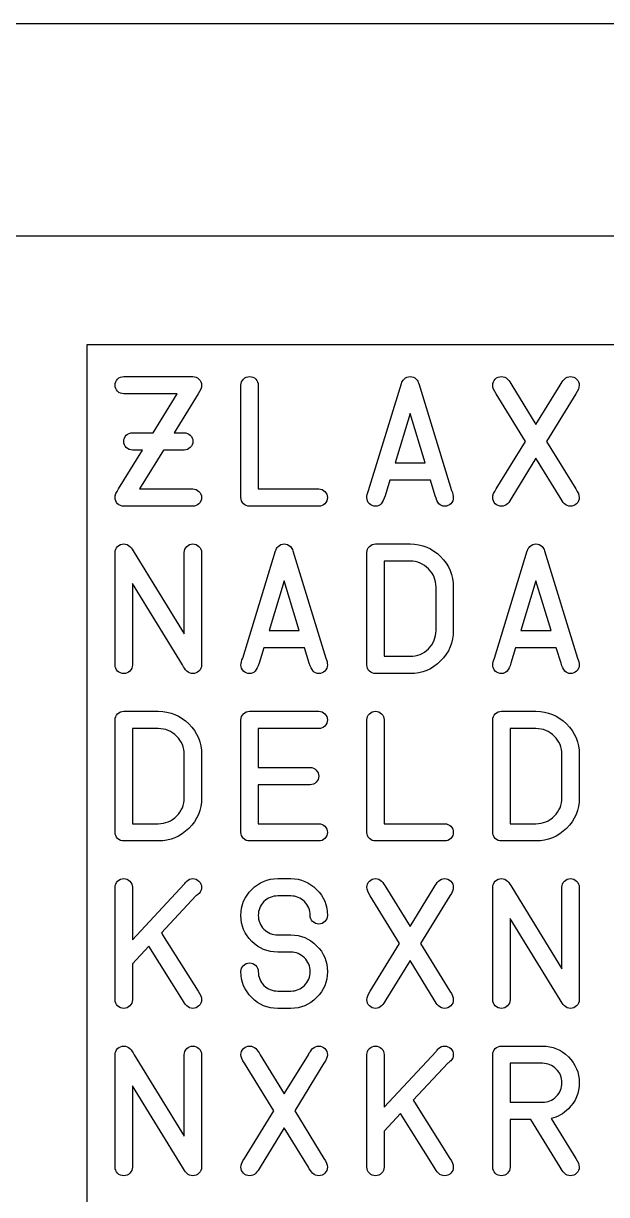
# Model space of a CAD drawing. Extents: x 0.5 to 46.5, y 0.5 to 6.
# Drawn here: x 12.695 to 14.067, y 3.25 to 6.005 of the extents above; entities that cross this region are included whole.
import ezdxf

# ---------------------------------------------------------------- set-up
doc = ezdxf.new("R2010")
doc.units = 0
doc.layers.add('Layer_1', color=7, linetype='CONTINUOUS')

msp = doc.modelspace()

# ---------------------------------------------------------------- linework, layer by layer
at = {"layer": 'Layer_1', "color": 7}
for p, q in [((0.505, 6.005), (46.505001, 6.005)), ((1.754999, 5.505), (45.255002, 5.505)), ((12.844862, 5.249932), (23.844862, 5.249932)), ((12.844862, 1.249932), (12.844862, 5.249932))]:
    msp.add_line(p, q, dxfattribs=at)
at = {"layer": 'Layer_1', "color": 3}
for p, q in [((12.930983, 5.174395), (13.093743, 5.174395)), ((13.206888, 4.889563), (13.206888, 5.154049)), ((13.247578, 5.154049), (13.247578, 4.909909)), ((13.247578, 5.154049), (13.247578, 5.154049)), ((13.507208, 4.90584), (13.584519, 5.158118)), ((13.584519, 5.158118), (13.584925, 5.158118)), ((13.624801, 5.158118), (13.625207, 5.158118)), ((13.625207, 5.158118), (13.702518, 4.90584)), ((13.844147, 5.154049), (13.901113, 5.061683)), ((13.901113, 5.061683), (13.958079, 5.154049)), ((13.056715, 5.133704), (12.930983, 5.133704)), ((13.00036, 5.042152), (13.056715, 5.133704)), ((13.10595, 5.133704), (13.049595, 5.042152)), ((13.876495, 5.021806), (13.807526, 5.133704)), ((13.9947, 5.133704), (13.925731, 5.021806)), ((13.604864, 5.087317), (13.569464, 4.970944)), ((13.640265, 4.970944), (13.604864, 5.087317)), ((12.951328, 5.042152), (13.00036, 5.042152)), ((13.049595, 5.042152), (13.073398, 5.042152)), ((13.807526, 4.909909), (13.876495, 5.021806)), ((13.925731, 5.021806), (13.9947, 4.909909)), ((12.918776, 4.909909), (12.975132, 5.001462)), ((12.975132, 5.001462), (12.951328, 5.001462)), ((13.024367, 5.001462), (12.968011, 4.909909)), ((13.073398, 5.001462), (13.024367, 5.001462)), ((13.569464, 4.970944), (13.640265, 4.970944)), ((13.901113, 4.98193), (13.844147, 4.889563)), ((13.958079, 4.889563), (13.901113, 4.98193)), ((12.968011, 4.909909), (13.093743, 4.909909)), ((13.247578, 4.909909), (13.389993, 4.909909)), ((13.557053, 4.930254), (13.545864, 4.893633)), ((13.652673, 4.930254), (13.557053, 4.930254)), ((13.663862, 4.893633), (13.652673, 4.930254)), ((13.093743, 4.869219), (12.930983, 4.869219)), ((13.389993, 4.869219), (13.227233, 4.869219)), ((12.945224, 4.774541), (12.945224, 4.774541)), ((13.523482, 4.780644), (13.604863, 4.780644)), ((12.910638, 4.495813), (12.910638, 4.760299)), ((12.955397, 4.760299), (13.073398, 4.568852)), ((13.073398, 4.568852), (13.073398, 4.760299)), ((13.114088, 4.760299), (13.114088, 4.495813)), ((13.210958, 4.51209), (13.288269, 4.764368)), ((13.288269, 4.764368), (13.288675, 4.764368)), ((13.328551, 4.764368), (13.328956, 4.764368)), ((13.328956, 4.764368), (13.406268, 4.51209)), ((13.503138, 4.495813), (13.503138, 4.760299)), ((13.543828, 4.739954), (13.543828, 4.516159)), ((13.604863, 4.739954), (13.543828, 4.739954)), ((13.803458, 4.51209), (13.880769, 4.764368)), ((13.880769, 4.764368), (13.881175, 4.764368)), ((13.921051, 4.764368), (13.921456, 4.764368)), ((13.921456, 4.764368), (13.998768, 4.51209)), ((13.069329, 4.495813), (12.951328, 4.687261)), ((12.951328, 4.687261), (12.951328, 4.495813)), ((13.308614, 4.693567), (13.273214, 4.577194)), ((13.344015, 4.577194), (13.308614, 4.693567)), ((13.901114, 4.693567), (13.865714, 4.577194)), ((13.936514, 4.577194), (13.901114, 4.693567)), ((13.665898, 4.577194), (13.665898, 4.678919)), ((13.706588, 4.678919), (13.706588, 4.577194)), ((13.273214, 4.577194), (13.344015, 4.577194)), ((13.865714, 4.577194), (13.936514, 4.577194)), ((13.260803, 4.536504), (13.249614, 4.499883)), ((13.356422, 4.536504), (13.260803, 4.536504)), ((13.367612, 4.499883), (13.356422, 4.536504)), ((13.853303, 4.536504), (13.842114, 4.499883)), ((13.948922, 4.536504), (13.853303, 4.536504)), ((13.960112, 4.499883), (13.948922, 4.536504)), ((13.543828, 4.516159), (13.604863, 4.516159)), ((13.604863, 4.475469), (13.523482, 4.475469)), ((12.930983, 4.386894), (13.012363, 4.386894)), ((13.227233, 4.386894), (13.389993, 4.386894)), ((13.819733, 4.386894), (13.901113, 4.386894)), ((12.910638, 4.102063), (12.910638, 4.366549)), ((13.206888, 4.102063), (13.206888, 4.366549)), ((13.503138, 4.102063), (13.503138, 4.366549)), ((13.543828, 4.366549), (13.543828, 4.122409)), ((13.543828, 4.366549), (13.543828, 4.366549)), ((13.799388, 4.102063), (13.799388, 4.366549)), ((12.951328, 4.346204), (12.951328, 4.122409)), ((13.012363, 4.346204), (12.951328, 4.346204)), ((13.389993, 4.346204), (13.247578, 4.346204)), ((13.247578, 4.346204), (13.247578, 4.254652)), ((13.840078, 4.346204), (13.840078, 4.122409)), ((13.901113, 4.346204), (13.840078, 4.346204)), ((13.073398, 4.183444), (13.073398, 4.285169)), ((13.114088, 4.285169), (13.114088, 4.183444)), ((13.962148, 4.183444), (13.962148, 4.285169)), ((14.002838, 4.285169), (14.002838, 4.183444)), ((13.247578, 4.254652), (13.369648, 4.254652)), ((13.369648, 4.213962), (13.247578, 4.213962)), ((13.247578, 4.213962), (13.247578, 4.122409)), ((12.951328, 4.122409), (13.012363, 4.122409)), ((13.247578, 4.122409), (13.389993, 4.122409)), ((13.543828, 4.122409), (13.686243, 4.122409)), ((13.840078, 4.122409), (13.901113, 4.122409)), ((13.012363, 4.081719), (12.930983, 4.081719)), ((13.389993, 4.081719), (13.227233, 4.081719)), ((13.686243, 4.081719), (13.523482, 4.081719)), ((13.901113, 4.081719), (13.819733, 4.081719)), ((12.910638, 3.708313), (12.910638, 3.972799)), ((12.951328, 3.849508), (13.073398, 3.97992)), ((12.951328, 3.972799), (12.951328, 3.849508)), ((13.293355, 3.993144), (13.323872, 3.993144)), ((13.547897, 3.972799), (13.604864, 3.880433)), ((13.604864, 3.880433), (13.66183, 3.972799)), ((13.799388, 3.708313), (13.799388, 3.972799)), ((13.833975, 3.987041), (13.833975, 3.987041)), ((13.844147, 3.972799), (13.962149, 3.781352)), ((13.962149, 3.781352), (13.962149, 3.972799)), ((14.002839, 3.972799), (14.002839, 3.708313)), ((13.100864, 3.952454), (13.019891, 3.865784)), ((13.323872, 3.952454), (13.293355, 3.952454)), ((13.580246, 3.840556), (13.511276, 3.952454)), ((13.698451, 3.952454), (13.629481, 3.840556)), ((13.410339, 3.906678), (13.410339, 3.906678)), ((13.958079, 3.708313), (13.840078, 3.899761)), ((13.840078, 3.899761), (13.840078, 3.708313)), ((13.022536, 3.860902), (13.105951, 3.728659)), ((13.293355, 3.860902), (13.323872, 3.860902)), ((12.989984, 3.834046), (12.951328, 3.792745)), ((13.06933, 3.708313), (12.989984, 3.834046)), ((13.511276, 3.728659), (13.580246, 3.840556)), ((13.629481, 3.840556), (13.698451, 3.728659)), ((13.323872, 3.820212), (13.293355, 3.820212)), ((12.951328, 3.792745), (12.951328, 3.708313)), ((13.604864, 3.80068), (13.547897, 3.708313)), ((13.66183, 3.708313), (13.604864, 3.80068)), ((13.293355, 3.728659), (13.323872, 3.728659)), ((13.323872, 3.687969), (13.293355, 3.687969)), ((12.945224, 3.593291), (12.945224, 3.593291)), ((13.543827, 3.455758), (13.665897, 3.58617)), ((13.819733, 3.599394), (13.916372, 3.599394)), ((12.910638, 3.314563), (12.910638, 3.579049)), ((12.955397, 3.579049), (13.073398, 3.387602)), ((13.073398, 3.387602), (13.073398, 3.579049)), ((13.114088, 3.579049), (13.114088, 3.314563)), ((13.283995, 3.446806), (13.215026, 3.558704)), ((13.251647, 3.579049), (13.308613, 3.486683)), ((13.308613, 3.486683), (13.365579, 3.579049)), ((13.4022, 3.558704), (13.333231, 3.446806)), ((13.503137, 3.314563), (13.503137, 3.579049)), ((13.543827, 3.579049), (13.543827, 3.455758)), ((13.693364, 3.558704), (13.61239, 3.472034)), ((13.799388, 3.314563), (13.799388, 3.579049)), ((13.916372, 3.558704), (13.840078, 3.558704)), ((13.840078, 3.558704), (13.840078, 3.467151)), ((13.916372, 3.558704), (13.916372, 3.558704)), ((13.069329, 3.314563), (12.951328, 3.50601)), ((12.951328, 3.50601), (12.951328, 3.314563)), ((13.215026, 3.334909), (13.283995, 3.446806)), ((13.333231, 3.446806), (13.4022, 3.334909)), ((13.615036, 3.467151), (13.698451, 3.334909)), ((13.840078, 3.467151), (13.916372, 3.467151)), ((13.582483, 3.440296), (13.543827, 3.398995)), ((13.661829, 3.314563), (13.582483, 3.440296)), ((13.888906, 3.426462), (13.840078, 3.426462)), ((13.840078, 3.426462), (13.840078, 3.314563)), ((13.958079, 3.314563), (13.888906, 3.426462)), ((13.936717, 3.428699), (13.9947, 3.334909)), ((13.308613, 3.40693), (13.251647, 3.314563)), ((13.365579, 3.314563), (13.308613, 3.40693)), ((13.543827, 3.398995), (13.543827, 3.314563))]:
    msp.add_line(p, q, dxfattribs=at)
for points in [[(12.910638, 5.154049), (12.910638, 5.15961), (12.912604, 5.164357), (12.916538, 5.168291)], [(12.916538, 5.139604), (12.912604, 5.143673), (12.910638, 5.148488), (12.910638, 5.154049)], [(12.916538, 5.168291), (12.920607, 5.17236), (12.925422, 5.174395), (12.930983, 5.174395)], [(13.093743, 5.174395), (13.099304, 5.174395), (13.104052, 5.17236), (13.107985, 5.168291)], [(13.114088, 5.154049), (13.114088, 5.148488), (13.111376, 5.141707), (13.10595, 5.133704)], [(13.107985, 5.168291), (13.112054, 5.164357), (13.114088, 5.15961), (13.114088, 5.154049)], [(13.206888, 5.154049), (13.206888, 5.15961), (13.208855, 5.164357), (13.212788, 5.168291)], [(13.212788, 5.168291), (13.216857, 5.17236), (13.221672, 5.174395), (13.227233, 5.174395)], [(13.227233, 5.174395), (13.232794, 5.174395), (13.237541, 5.17236), (13.241475, 5.168291)], [(13.241475, 5.168291), (13.245544, 5.164357), (13.247578, 5.15961), (13.247578, 5.154049)], [(13.584925, 5.158118), (13.585602, 5.161916), (13.587501, 5.165307), (13.590622, 5.168291)], [(13.590622, 5.168291), (13.594555, 5.17236), (13.599302, 5.174395), (13.604863, 5.174395)], [(13.604863, 5.174395), (13.610424, 5.174395), (13.615239, 5.17236), (13.619308, 5.168291)], [(13.619308, 5.168291), (13.622292, 5.165307), (13.624123, 5.161916), (13.624801, 5.158118)], [(13.799388, 5.154049), (13.799388, 5.15961), (13.801354, 5.164357), (13.805288, 5.168291)], [(13.807526, 5.133704), (13.8021, 5.141707), (13.799388, 5.148488), (13.799388, 5.154049)], [(13.805288, 5.168291), (13.809357, 5.17236), (13.814172, 5.174395), (13.819733, 5.174395)], [(13.819733, 5.174395), (13.825294, 5.174395), (13.830041, 5.17236), (13.833974, 5.168291)], [(13.833974, 5.168291), (13.838043, 5.164357), (13.841434, 5.15961), (13.844147, 5.154049)], [(13.958079, 5.154049), (13.960792, 5.15961), (13.964115, 5.164357), (13.968048, 5.168291)], [(13.968048, 5.168291), (13.972117, 5.17236), (13.976932, 5.174395), (13.982493, 5.174395)], [(13.982493, 5.174395), (13.988054, 5.174395), (13.992801, 5.17236), (13.996735, 5.168291)], [(14.002838, 5.154049), (14.002838, 5.148488), (14.000126, 5.141707), (13.9947, 5.133704)], [(13.996735, 5.168291), (14.000804, 5.164357), (14.002838, 5.15961), (14.002838, 5.154049)], [(12.930983, 5.133704), (12.925422, 5.133704), (12.920607, 5.135671), (12.916538, 5.139604)], [(12.936883, 5.036048), (12.940952, 5.040117), (12.945767, 5.042152), (12.951328, 5.042152)], [(13.073398, 5.042152), (13.078959, 5.042152), (13.083706, 5.040117), (13.08764, 5.036048)], [(12.930983, 5.021806), (12.930983, 5.027368), (12.93295, 5.032115), (12.936883, 5.036048)], [(12.936883, 5.007362), (12.93295, 5.011431), (12.930983, 5.016245), (12.930983, 5.021806)], [(13.08764, 5.036048), (13.091709, 5.032115), (13.093743, 5.027368), (13.093743, 5.021806)], [(13.093743, 5.021806), (13.093743, 5.016245), (13.091709, 5.011431), (13.08764, 5.007362)], [(12.951328, 5.001462), (12.945767, 5.001462), (12.940952, 5.003428), (12.936883, 5.007362)], [(13.08764, 5.007362), (13.083706, 5.003428), (13.078959, 5.001462), (13.073398, 5.001462)], [(12.910638, 4.889563), (12.910638, 4.895125), (12.91335, 4.901906), (12.918776, 4.909909)], [(13.093743, 4.909909), (13.099304, 4.909909), (13.104052, 4.907874), (13.107985, 4.903805)], [(13.389993, 4.909909), (13.395554, 4.909909), (13.400302, 4.907874), (13.404235, 4.903805)], [(13.503139, 4.889563), (13.503139, 4.894175), (13.504495, 4.8996), (13.507208, 4.90584)], [(13.702518, 4.90584), (13.705231, 4.8996), (13.706587, 4.894175), (13.706587, 4.889563)], [(13.799388, 4.889563), (13.799388, 4.895125), (13.8021, 4.901906), (13.807526, 4.909909)], [(13.9947, 4.909909), (14.000126, 4.901906), (14.002838, 4.895125), (14.002838, 4.889563)], [(12.916538, 4.875119), (12.912604, 4.879188), (12.910638, 4.884003), (12.910638, 4.889563)], [(13.107985, 4.903805), (13.112054, 4.899872), (13.114088, 4.895125), (13.114088, 4.889563)], [(13.114088, 4.889563), (13.114088, 4.884003), (13.112054, 4.879188), (13.107985, 4.875119)], [(13.212788, 4.875119), (13.208855, 4.879188), (13.206888, 4.884003), (13.206888, 4.889563)], [(13.404235, 4.903805), (13.408304, 4.899872), (13.410338, 4.895125), (13.410338, 4.889563)], [(13.410338, 4.889563), (13.410338, 4.884003), (13.408304, 4.879188), (13.404235, 4.875119)], [(13.509039, 4.875119), (13.505106, 4.879188), (13.503139, 4.884003), (13.503139, 4.889563)], [(13.545864, 4.893633), (13.543151, 4.885359), (13.540099, 4.879188), (13.536708, 4.875119)], [(13.672814, 4.875119), (13.669559, 4.879188), (13.666575, 4.885359), (13.663862, 4.893633)], [(13.706587, 4.889563), (13.706587, 4.884003), (13.704552, 4.879188), (13.700483, 4.875119)], [(13.805288, 4.875119), (13.801354, 4.879188), (13.799388, 4.884003), (13.799388, 4.889563)], [(13.844147, 4.889563), (13.841434, 4.884003), (13.838043, 4.879188), (13.833974, 4.875119)], [(13.968048, 4.875119), (13.964115, 4.879188), (13.960792, 4.884003), (13.958079, 4.889563)], [(14.002838, 4.889563), (14.002838, 4.884003), (14.000804, 4.879188), (13.996735, 4.875119)], [(12.930983, 4.869219), (12.925422, 4.869219), (12.920607, 4.871185), (12.916538, 4.875119)], [(13.107985, 4.875119), (13.104052, 4.871185), (13.099304, 4.869219), (13.093743, 4.869219)], [(13.227233, 4.869219), (13.221672, 4.869219), (13.216857, 4.871185), (13.212788, 4.875119)], [(13.404235, 4.875119), (13.400302, 4.871185), (13.395554, 4.869219), (13.389993, 4.869219)], [(13.523484, 4.869219), (13.517923, 4.869219), (13.513108, 4.871185), (13.509039, 4.875119)], [(13.536708, 4.875119), (13.533453, 4.871185), (13.529045, 4.869219), (13.523484, 4.869219)], [(13.686242, 4.869219), (13.680681, 4.869219), (13.676205, 4.871185), (13.672814, 4.875119)], [(13.700483, 4.875119), (13.69655, 4.871185), (13.691803, 4.869219), (13.686242, 4.869219)], [(13.819733, 4.869219), (13.814172, 4.869219), (13.809357, 4.871185), (13.805288, 4.875119)], [(13.833974, 4.875119), (13.830041, 4.871185), (13.825294, 4.869219), (13.819733, 4.869219)], [(13.982493, 4.869219), (13.976932, 4.869219), (13.972117, 4.871185), (13.968048, 4.875119)], [(13.996735, 4.875119), (13.992801, 4.871185), (13.988054, 4.869219), (13.982493, 4.869219)], [(12.910638, 4.760299), (12.910638, 4.76586), (12.912604, 4.770607), (12.916538, 4.774541)], [(12.916538, 4.774541), (12.920607, 4.77861), (12.925422, 4.780644), (12.930983, 4.780644)], [(12.930983, 4.780644), (12.936544, 4.780644), (12.941291, 4.77861), (12.945224, 4.774541)], [(12.945224, 4.774541), (12.949293, 4.770607), (12.952684, 4.76586), (12.955397, 4.760299)], [(13.073398, 4.760299), (13.073398, 4.76586), (13.075365, 4.770607), (13.079298, 4.774541)], [(13.079298, 4.774541), (13.083367, 4.77861), (13.088182, 4.780644), (13.093743, 4.780644)], [(13.093743, 4.780644), (13.099304, 4.780644), (13.104052, 4.77861), (13.107985, 4.774541)], [(13.107985, 4.774541), (13.112054, 4.770607), (13.114088, 4.76586), (13.114088, 4.760299)], [(13.288675, 4.764368), (13.289352, 4.768166), (13.291251, 4.771557), (13.294371, 4.774541)], [(13.294371, 4.774541), (13.298305, 4.77861), (13.303052, 4.780644), (13.308613, 4.780644)], [(13.308613, 4.780644), (13.314174, 4.780644), (13.318989, 4.77861), (13.323058, 4.774541)], [(13.323058, 4.774541), (13.326042, 4.771557), (13.327873, 4.768166), (13.328551, 4.764368)], [(13.503138, 4.760299), (13.503138, 4.76586), (13.505104, 4.770607), (13.509038, 4.774541)], [(13.509038, 4.774541), (13.513107, 4.77861), (13.517922, 4.780644), (13.523482, 4.780644)], [(13.604863, 4.780644), (13.632939, 4.780644), (13.656878, 4.770675), (13.676681, 4.750737)], [(13.881175, 4.764368), (13.881852, 4.768166), (13.883751, 4.771557), (13.886871, 4.774541)], [(13.886871, 4.774541), (13.890805, 4.77861), (13.895552, 4.780644), (13.901113, 4.780644)], [(13.901113, 4.780644), (13.906674, 4.780644), (13.911489, 4.77861), (13.915558, 4.774541)], [(13.915558, 4.774541), (13.918542, 4.771557), (13.920373, 4.768166), (13.921051, 4.764368)], [(13.647994, 4.72205), (13.636059, 4.733986), (13.621681, 4.739954), (13.604863, 4.739954)], [(13.676681, 4.750737), (13.696619, 4.730935), (13.706588, 4.706995), (13.706588, 4.678919)], [(13.665898, 4.678919), (13.665898, 4.695738), (13.65993, 4.710115), (13.647994, 4.72205)], [(13.647994, 4.534062), (13.65993, 4.545998), (13.665898, 4.560375), (13.665898, 4.577194)], [(13.706588, 4.577194), (13.706588, 4.549118), (13.696619, 4.525111), (13.676681, 4.505173)], [(13.604863, 4.516159), (13.621681, 4.516159), (13.636059, 4.522127), (13.647994, 4.534062)], [(12.916538, 4.481369), (12.912604, 4.485438), (12.910638, 4.490253), (12.910638, 4.495813)], [(12.951328, 4.495813), (12.951328, 4.490253), (12.949293, 4.485438), (12.945224, 4.481369)], [(13.079298, 4.481369), (13.075365, 4.485438), (13.072042, 4.490253), (13.069329, 4.495813)], [(13.114088, 4.495813), (13.114088, 4.490253), (13.112054, 4.485438), (13.107985, 4.481369)], [(13.206889, 4.495813), (13.206889, 4.500425), (13.208245, 4.50585), (13.210958, 4.51209)], [(13.212789, 4.481369), (13.208856, 4.485438), (13.206889, 4.490253), (13.206889, 4.495813)], [(13.249614, 4.499883), (13.246901, 4.491609), (13.243849, 4.485438), (13.240458, 4.481369)], [(13.376564, 4.481369), (13.373309, 4.485438), (13.370325, 4.491609), (13.367612, 4.499883)], [(13.410337, 4.495813), (13.410337, 4.490253), (13.408302, 4.485438), (13.404233, 4.481369)], [(13.406268, 4.51209), (13.408981, 4.50585), (13.410337, 4.500425), (13.410337, 4.495813)], [(13.509038, 4.481369), (13.505104, 4.485438), (13.503138, 4.490253), (13.503138, 4.495813)], [(13.676681, 4.505173), (13.656878, 4.48537), (13.632939, 4.475469), (13.604863, 4.475469)], [(13.799389, 4.495813), (13.799389, 4.500425), (13.800745, 4.50585), (13.803458, 4.51209)], [(13.805289, 4.481369), (13.801355, 4.485438), (13.799389, 4.490253), (13.799389, 4.495813)], [(13.842114, 4.499883), (13.839401, 4.491609), (13.836349, 4.485438), (13.832958, 4.481369)], [(13.969064, 4.481369), (13.965809, 4.485438), (13.962825, 4.491609), (13.960112, 4.499883)], [(14.002837, 4.495813), (14.002837, 4.490253), (14.000802, 4.485438), (13.996733, 4.481369)], [(13.998768, 4.51209), (14.00148, 4.50585), (14.002837, 4.500425), (14.002837, 4.495813)], [(12.930983, 4.475469), (12.925422, 4.475469), (12.920607, 4.477435), (12.916538, 4.481369)], [(12.945224, 4.481369), (12.941291, 4.477435), (12.936544, 4.475469), (12.930983, 4.475469)], [(13.093743, 4.475469), (13.088182, 4.475469), (13.083367, 4.477435), (13.079298, 4.481369)], [(13.107985, 4.481369), (13.104052, 4.477435), (13.099304, 4.475469), (13.093743, 4.475469)], [(13.227234, 4.475469), (13.221673, 4.475469), (13.216858, 4.477435), (13.212789, 4.481369)], [(13.240458, 4.481369), (13.237203, 4.477435), (13.232795, 4.475469), (13.227234, 4.475469)], [(13.389992, 4.475469), (13.384431, 4.475469), (13.379955, 4.477435), (13.376564, 4.481369)], [(13.404233, 4.481369), (13.4003, 4.477435), (13.395553, 4.475469), (13.389992, 4.475469)], [(13.523482, 4.475469), (13.517922, 4.475469), (13.513107, 4.477435), (13.509038, 4.481369)], [(13.819734, 4.475469), (13.814173, 4.475469), (13.809358, 4.477435), (13.805289, 4.481369)], [(13.832958, 4.481369), (13.829703, 4.477435), (13.825295, 4.475469), (13.819734, 4.475469)], [(13.982492, 4.475469), (13.976931, 4.475469), (13.972455, 4.477435), (13.969064, 4.481369)], [(13.996733, 4.481369), (13.9928, 4.477435), (13.988052, 4.475469), (13.982492, 4.475469)], [(12.910638, 4.366549), (12.910638, 4.37211), (12.912604, 4.376857), (12.916538, 4.380791)], [(12.916538, 4.380791), (12.920607, 4.38486), (12.925422, 4.386894), (12.930983, 4.386894)], [(13.012363, 4.386894), (13.040439, 4.386894), (13.064379, 4.376925), (13.084181, 4.356987)], [(13.206888, 4.366549), (13.206888, 4.37211), (13.208855, 4.376857), (13.212788, 4.380791)], [(13.212788, 4.380791), (13.216857, 4.38486), (13.221672, 4.386894), (13.227233, 4.386894)], [(13.389993, 4.386894), (13.395554, 4.386894), (13.400302, 4.38486), (13.404235, 4.380791)], [(13.404235, 4.380791), (13.408304, 4.376857), (13.410338, 4.37211), (13.410338, 4.366549)], [(13.503138, 4.366549), (13.503138, 4.37211), (13.505104, 4.376857), (13.509038, 4.380791)], [(13.509038, 4.380791), (13.513107, 4.38486), (13.517922, 4.386894), (13.523482, 4.386894)], [(13.523482, 4.386894), (13.529044, 4.386894), (13.533791, 4.38486), (13.537724, 4.380791)], [(13.537724, 4.380791), (13.541793, 4.376857), (13.543828, 4.37211), (13.543828, 4.366549)], [(13.799388, 4.366549), (13.799388, 4.37211), (13.801354, 4.376857), (13.805288, 4.380791)], [(13.805288, 4.380791), (13.809357, 4.38486), (13.814172, 4.386894), (13.819733, 4.386894)], [(13.901113, 4.386894), (13.929189, 4.386894), (13.953129, 4.376925), (13.972931, 4.356987)], [(13.084181, 4.356987), (13.104119, 4.337184), (13.114088, 4.313245), (13.114088, 4.285169)], [(13.410338, 4.366549), (13.410338, 4.360988), (13.408304, 4.356173), (13.404235, 4.352104)], [(13.972931, 4.356987), (13.992869, 4.337184), (14.002838, 4.313245), (14.002838, 4.285169)], [(13.055495, 4.3283), (13.043559, 4.340236), (13.029182, 4.346204), (13.012363, 4.346204)], [(13.073398, 4.285169), (13.073398, 4.301988), (13.06743, 4.316365), (13.055495, 4.3283)], [(13.404235, 4.352104), (13.400302, 4.348171), (13.395554, 4.346204), (13.389993, 4.346204)], [(13.944244, 4.3283), (13.932309, 4.340236), (13.917931, 4.346204), (13.901113, 4.346204)], [(13.962148, 4.285169), (13.962148, 4.301988), (13.95618, 4.316365), (13.944244, 4.3283)], [(13.369648, 4.254652), (13.375209, 4.254652), (13.379957, 4.252617), (13.38389, 4.248548)], [(13.38389, 4.248548), (13.387959, 4.244615), (13.389993, 4.239867), (13.389993, 4.234306)], [(13.38389, 4.219862), (13.379957, 4.215928), (13.375209, 4.213962), (13.369648, 4.213962)], [(13.389993, 4.234306), (13.389993, 4.228745), (13.387959, 4.223931), (13.38389, 4.219862)], [(13.055495, 4.140312), (13.06743, 4.152248), (13.073398, 4.166625), (13.073398, 4.183444)], [(13.114088, 4.183444), (13.114088, 4.155368), (13.104119, 4.13136), (13.084181, 4.111422)], [(13.944244, 4.140312), (13.95618, 4.152248), (13.962148, 4.166625), (13.962148, 4.183444)], [(14.002838, 4.183444), (14.002838, 4.155368), (13.992869, 4.13136), (13.972931, 4.111422)], [(13.012363, 4.122409), (13.029182, 4.122409), (13.043559, 4.128377), (13.055495, 4.140312)], [(13.901113, 4.122409), (13.917931, 4.122409), (13.932309, 4.128377), (13.944244, 4.140312)], [(13.084181, 4.111422), (13.064379, 4.09162), (13.040439, 4.081719), (13.012363, 4.081719)], [(13.389993, 4.122409), (13.395554, 4.122409), (13.400302, 4.120374), (13.404235, 4.116305)], [(13.404235, 4.116305), (13.408304, 4.112372), (13.410338, 4.107625), (13.410338, 4.102063)], [(13.686243, 4.122409), (13.691804, 4.122409), (13.696551, 4.120374), (13.700484, 4.116305)], [(13.700484, 4.116305), (13.704553, 4.112372), (13.706588, 4.107625), (13.706588, 4.102063)], [(13.972931, 4.111422), (13.953129, 4.09162), (13.929189, 4.081719), (13.901113, 4.081719)], [(12.916538, 4.087619), (12.912604, 4.091688), (12.910638, 4.096503), (12.910638, 4.102063)], [(12.930983, 4.081719), (12.925422, 4.081719), (12.920607, 4.083685), (12.916538, 4.087619)], [(13.212788, 4.087619), (13.208855, 4.091688), (13.206888, 4.096503), (13.206888, 4.102063)], [(13.227233, 4.081719), (13.221672, 4.081719), (13.216857, 4.083685), (13.212788, 4.087619)], [(13.404235, 4.087619), (13.400302, 4.083685), (13.395554, 4.081719), (13.389993, 4.081719)], [(13.410338, 4.102063), (13.410338, 4.096503), (13.408304, 4.091688), (13.404235, 4.087619)], [(13.509038, 4.087619), (13.505104, 4.091688), (13.503138, 4.096503), (13.503138, 4.102063)], [(13.523482, 4.081719), (13.517922, 4.081719), (13.513107, 4.083685), (13.509038, 4.087619)], [(13.700484, 4.087619), (13.696551, 4.083685), (13.691804, 4.081719), (13.686243, 4.081719)], [(13.706588, 4.102063), (13.706588, 4.096503), (13.704553, 4.091688), (13.700484, 4.087619)], [(13.805288, 4.087619), (13.801354, 4.091688), (13.799388, 4.096503), (13.799388, 4.102063)], [(13.819733, 4.081719), (13.814172, 4.081719), (13.809357, 4.083685), (13.805288, 4.087619)], [(12.910638, 3.972799), (12.910638, 3.97836), (12.912604, 3.983107), (12.916538, 3.987041)], [(12.916538, 3.987041), (12.920607, 3.99111), (12.925422, 3.993144), (12.930983, 3.993144)], [(12.930983, 3.993144), (12.936544, 3.993144), (12.941291, 3.99111), (12.945224, 3.987041)], [(12.945224, 3.987041), (12.949293, 3.983107), (12.951328, 3.97836), (12.951328, 3.972799)], [(13.073398, 3.97992), (13.075162, 3.982498), (13.077197, 3.984939), (13.079502, 3.987244)], [(13.079502, 3.987244), (13.083435, 3.991178), (13.088182, 3.993144), (13.093743, 3.993144)], [(13.093743, 3.993144), (13.099304, 3.993144), (13.104052, 3.99111), (13.107985, 3.987041)], [(13.107985, 3.987041), (13.112054, 3.983107), (13.114088, 3.97836), (13.114088, 3.972799)], [(13.114088, 3.972799), (13.114088, 3.967238), (13.112122, 3.962491), (13.108188, 3.958558)], [(13.206888, 3.906678), (13.206888, 3.930549), (13.215298, 3.950894), (13.232116, 3.967713)], [(13.232116, 3.967713), (13.24907, 3.984667), (13.269483, 3.993144), (13.293355, 3.993144)], [(13.323872, 3.993144), (13.347744, 3.993144), (13.368089, 3.984667), (13.384907, 3.967713)], [(13.384907, 3.967713), (13.401862, 3.950894), (13.410339, 3.930549), (13.410339, 3.906678)], [(13.503138, 3.972799), (13.503138, 3.97836), (13.505105, 3.983107), (13.509038, 3.987041)], [(13.511276, 3.952454), (13.505851, 3.960457), (13.503138, 3.967238), (13.503138, 3.972799)], [(13.509038, 3.987041), (13.513107, 3.99111), (13.517922, 3.993144), (13.523483, 3.993144)], [(13.523483, 3.993144), (13.529044, 3.993144), (13.533792, 3.99111), (13.537725, 3.987041)], [(13.537725, 3.987041), (13.541794, 3.983107), (13.545185, 3.97836), (13.547897, 3.972799)], [(13.66183, 3.972799), (13.664542, 3.97836), (13.667865, 3.983107), (13.671799, 3.987041)], [(13.671799, 3.987041), (13.675868, 3.99111), (13.680683, 3.993144), (13.686244, 3.993144)], [(13.686244, 3.993144), (13.691805, 3.993144), (13.696552, 3.99111), (13.700485, 3.987041)], [(13.706589, 3.972799), (13.706589, 3.967238), (13.703876, 3.960457), (13.698451, 3.952454)], [(13.700485, 3.987041), (13.704554, 3.983107), (13.706589, 3.97836), (13.706589, 3.972799)], [(13.799388, 3.972799), (13.799388, 3.97836), (13.801355, 3.983107), (13.805288, 3.987041)], [(13.805288, 3.987041), (13.809357, 3.99111), (13.814172, 3.993144), (13.819733, 3.993144)], [(13.819733, 3.993144), (13.825294, 3.993144), (13.830041, 3.99111), (13.833975, 3.987041)], [(13.833975, 3.987041), (13.838044, 3.983107), (13.841434, 3.97836), (13.844147, 3.972799)], [(13.962149, 3.972799), (13.962149, 3.97836), (13.964115, 3.983107), (13.968049, 3.987041)], [(13.968049, 3.987041), (13.972118, 3.99111), (13.976933, 3.993144), (13.982493, 3.993144)], [(13.982493, 3.993144), (13.988054, 3.993144), (13.992802, 3.99111), (13.996735, 3.987041)], [(13.996735, 3.987041), (14.000804, 3.983107), (14.002839, 3.97836), (14.002839, 3.972799)], [(13.108188, 3.958558), (13.10534, 3.955709), (13.102899, 3.953675), (13.100864, 3.952454)], [(13.293355, 3.952454), (13.280741, 3.952454), (13.269958, 3.947978), (13.261006, 3.939026)], [(13.356221, 3.939026), (13.347269, 3.947978), (13.336486, 3.952454), (13.323872, 3.952454)], [(13.261006, 3.939026), (13.252054, 3.930075), (13.247579, 3.919292), (13.247579, 3.906678)], [(13.369649, 3.906678), (13.369649, 3.919292), (13.365173, 3.930075), (13.356221, 3.939026)], [(13.232116, 3.845439), (13.215298, 3.862393), (13.206888, 3.882806), (13.206888, 3.906678)], [(13.247579, 3.906678), (13.247579, 3.894064), (13.252054, 3.883281), (13.261006, 3.874329)], [(13.375549, 3.892233), (13.371615, 3.896302), (13.369649, 3.901117), (13.369649, 3.906678)], [(13.389994, 3.886333), (13.384433, 3.886333), (13.379618, 3.888299), (13.375549, 3.892233)], [(13.404235, 3.892233), (13.400302, 3.888299), (13.395555, 3.886333), (13.389994, 3.886333)], [(13.410339, 3.906678), (13.410339, 3.901117), (13.408304, 3.896302), (13.404235, 3.892233)], [(13.019891, 3.865784), (13.020841, 3.864294), (13.021723, 3.862666), (13.022536, 3.860902)], [(13.261006, 3.874329), (13.269958, 3.865378), (13.280741, 3.860902), (13.293355, 3.860902)], [(13.323872, 3.860902), (13.347744, 3.860902), (13.368089, 3.852424), (13.384907, 3.83547)], [(13.293355, 3.820212), (13.269483, 3.820212), (13.24907, 3.828621), (13.232116, 3.845439)], [(13.384907, 3.83547), (13.401862, 3.818652), (13.410339, 3.798307), (13.410339, 3.774435)], [(13.356221, 3.806784), (13.347269, 3.815736), (13.336486, 3.820212), (13.323872, 3.820212)], [(13.369649, 3.774435), (13.369649, 3.787049), (13.365173, 3.797832), (13.356221, 3.806784)], [(13.206888, 3.774435), (13.206888, 3.779996), (13.208855, 3.784743), (13.212788, 3.788676)], [(13.212788, 3.788676), (13.216857, 3.792745), (13.221672, 3.79478), (13.227233, 3.79478)], [(13.227233, 3.79478), (13.232794, 3.79478), (13.237541, 3.792745), (13.241475, 3.788676)], [(13.241475, 3.788676), (13.245544, 3.784743), (13.247579, 3.779996), (13.247579, 3.774435)], [(13.232116, 3.713197), (13.215298, 3.730151), (13.206888, 3.750563), (13.206888, 3.774435)], [(13.247579, 3.774435), (13.247579, 3.761821), (13.252054, 3.751038), (13.261006, 3.742086)], [(13.356221, 3.742086), (13.365173, 3.751038), (13.369649, 3.761821), (13.369649, 3.774435)], [(13.410339, 3.774435), (13.410339, 3.750563), (13.401862, 3.730151), (13.384907, 3.713197)], [(13.105951, 3.728659), (13.111376, 3.720656), (13.114089, 3.713875), (13.114089, 3.708313)], [(13.261006, 3.742086), (13.269958, 3.733135), (13.280741, 3.728659), (13.293355, 3.728659)], [(13.323872, 3.728659), (13.336486, 3.728659), (13.347269, 3.733135), (13.356221, 3.742086)], [(13.503138, 3.708313), (13.503138, 3.713875), (13.505851, 3.720656), (13.511276, 3.728659)], [(13.698451, 3.728659), (13.703876, 3.720656), (13.706589, 3.713875), (13.706589, 3.708313)], [(12.916538, 3.693869), (12.912604, 3.697938), (12.910638, 3.702753), (12.910638, 3.708313)], [(12.930983, 3.687969), (12.925422, 3.687969), (12.920607, 3.689935), (12.916538, 3.693869)], [(12.945224, 3.693869), (12.941291, 3.689935), (12.936544, 3.687969), (12.930983, 3.687969)], [(12.951328, 3.708313), (12.951328, 3.702753), (12.949293, 3.697938), (12.945224, 3.693869)], [(13.079299, 3.693869), (13.075366, 3.697938), (13.072043, 3.702753), (13.06933, 3.708313)], [(13.093744, 3.687969), (13.088183, 3.687969), (13.083368, 3.689935), (13.079299, 3.693869)], [(13.107986, 3.693869), (13.104052, 3.689935), (13.099305, 3.687969), (13.093744, 3.687969)], [(13.114089, 3.708313), (13.114089, 3.702753), (13.112055, 3.697938), (13.107986, 3.693869)], [(13.293355, 3.687969), (13.269483, 3.687969), (13.24907, 3.696378), (13.232116, 3.713197)], [(13.384907, 3.713197), (13.368089, 3.696378), (13.347744, 3.687969), (13.323872, 3.687969)], [(13.509038, 3.693869), (13.505105, 3.697938), (13.503138, 3.702753), (13.503138, 3.708313)], [(13.523483, 3.687969), (13.517922, 3.687969), (13.513107, 3.689935), (13.509038, 3.693869)], [(13.537725, 3.693869), (13.533792, 3.689935), (13.529044, 3.687969), (13.523483, 3.687969)], [(13.547897, 3.708313), (13.545185, 3.702753), (13.541794, 3.697938), (13.537725, 3.693869)], [(13.671799, 3.693869), (13.667865, 3.697938), (13.664542, 3.702753), (13.66183, 3.708313)], [(13.686244, 3.687969), (13.680683, 3.687969), (13.675868, 3.689935), (13.671799, 3.693869)], [(13.700485, 3.693869), (13.696552, 3.689935), (13.691805, 3.687969), (13.686244, 3.687969)], [(13.706589, 3.708313), (13.706589, 3.702753), (13.704554, 3.697938), (13.700485, 3.693869)], [(13.805288, 3.693869), (13.801355, 3.697938), (13.799388, 3.702753), (13.799388, 3.708313)], [(13.819733, 3.687969), (13.814172, 3.687969), (13.809357, 3.689935), (13.805288, 3.693869)], [(13.833975, 3.693869), (13.830041, 3.689935), (13.825294, 3.687969), (13.819733, 3.687969)], [(13.840078, 3.708313), (13.840078, 3.702753), (13.838044, 3.697938), (13.833975, 3.693869)], [(13.968049, 3.693869), (13.964115, 3.697938), (13.960792, 3.702753), (13.958079, 3.708313)], [(13.982493, 3.687969), (13.976933, 3.687969), (13.972118, 3.689935), (13.968049, 3.693869)], [(13.996735, 3.693869), (13.992802, 3.689935), (13.988054, 3.687969), (13.982493, 3.687969)], [(14.002839, 3.708313), (14.002839, 3.702753), (14.000804, 3.697938), (13.996735, 3.693869)], [(12.910638, 3.579049), (12.910638, 3.58461), (12.912604, 3.589357), (12.916538, 3.593291)], [(12.916538, 3.593291), (12.920607, 3.59736), (12.925422, 3.599394), (12.930983, 3.599394)], [(12.930983, 3.599394), (12.936544, 3.599394), (12.941291, 3.59736), (12.945224, 3.593291)], [(12.945224, 3.593291), (12.949293, 3.589357), (12.952684, 3.58461), (12.955397, 3.579049)], [(13.073398, 3.579049), (13.073398, 3.58461), (13.075365, 3.589357), (13.079298, 3.593291)], [(13.079298, 3.593291), (13.083367, 3.59736), (13.088182, 3.599394), (13.093743, 3.599394)], [(13.093743, 3.599394), (13.099304, 3.599394), (13.104052, 3.59736), (13.107985, 3.593291)], [(13.107985, 3.593291), (13.112054, 3.589357), (13.114088, 3.58461), (13.114088, 3.579049)], [(13.206888, 3.579049), (13.206888, 3.58461), (13.208855, 3.589357), (13.212788, 3.593291)], [(13.212788, 3.593291), (13.216857, 3.59736), (13.221672, 3.599394), (13.227233, 3.599394)], [(13.227233, 3.599394), (13.232794, 3.599394), (13.237541, 3.59736), (13.241475, 3.593291)], [(13.241475, 3.593291), (13.245544, 3.589357), (13.248934, 3.58461), (13.251647, 3.579049)], [(13.365579, 3.579049), (13.368292, 3.58461), (13.371615, 3.589357), (13.375548, 3.593291)], [(13.375548, 3.593291), (13.379617, 3.59736), (13.384432, 3.599394), (13.389993, 3.599394)], [(13.389993, 3.599394), (13.395554, 3.599394), (13.400302, 3.59736), (13.404235, 3.593291)], [(13.404235, 3.593291), (13.408304, 3.589357), (13.410338, 3.58461), (13.410338, 3.579049)], [(13.503137, 3.579049), (13.503137, 3.58461), (13.505104, 3.589357), (13.509037, 3.593291)], [(13.509037, 3.593291), (13.513106, 3.59736), (13.517921, 3.599394), (13.523482, 3.599394)], [(13.523482, 3.599394), (13.529043, 3.599394), (13.53379, 3.59736), (13.537724, 3.593291)], [(13.537724, 3.593291), (13.541793, 3.589357), (13.543827, 3.58461), (13.543827, 3.579049)], [(13.665897, 3.58617), (13.667661, 3.588748), (13.669696, 3.591189), (13.672001, 3.593494)], [(13.672001, 3.593494), (13.675935, 3.597428), (13.680682, 3.599394), (13.686243, 3.599394)], [(13.686243, 3.599394), (13.691804, 3.599394), (13.696551, 3.59736), (13.700484, 3.593291)], [(13.700484, 3.593291), (13.704553, 3.589357), (13.706588, 3.58461), (13.706588, 3.579049)], [(13.799388, 3.579049), (13.799388, 3.58461), (13.801354, 3.589357), (13.805288, 3.593291)], [(13.805288, 3.593291), (13.809357, 3.59736), (13.814172, 3.599394), (13.819733, 3.599394)], [(13.916372, 3.599394), (13.940243, 3.599394), (13.960588, 3.590917), (13.977407, 3.573963)], [(13.215026, 3.558704), (13.209601, 3.566707), (13.206888, 3.573488), (13.206888, 3.579049)], [(13.410338, 3.579049), (13.410338, 3.573488), (13.407626, 3.566707), (13.4022, 3.558704)], [(13.700688, 3.564808), (13.697839, 3.561959), (13.695398, 3.559925), (13.693364, 3.558704)], [(13.706588, 3.579049), (13.706588, 3.573488), (13.704621, 3.568741), (13.700688, 3.564808)], [(13.94872, 3.545276), (13.939769, 3.554228), (13.928986, 3.558704), (13.916372, 3.558704)], [(13.977407, 3.573963), (13.994361, 3.557144), (14.002838, 3.536799), (14.002838, 3.512928)], [(13.962148, 3.512928), (13.962148, 3.525542), (13.957672, 3.536325), (13.94872, 3.545276)], [(13.94872, 3.480579), (13.957672, 3.489531), (13.962148, 3.500314), (13.962148, 3.512928)], [(14.002838, 3.512928), (14.002838, 3.489056), (13.994429, 3.468711), (13.97761, 3.451893)], [(13.61239, 3.472034), (13.61334, 3.470544), (13.614222, 3.468916), (13.615036, 3.467151)], [(13.916372, 3.467151), (13.928986, 3.467151), (13.939769, 3.471627), (13.94872, 3.480579)], [(13.97761, 3.451893), (13.965675, 3.439957), (13.952043, 3.432226), (13.936717, 3.428699)], [(13.206888, 3.314563), (13.206888, 3.320125), (13.209601, 3.326906), (13.215026, 3.334909)], [(13.4022, 3.334909), (13.407626, 3.326906), (13.410338, 3.320125), (13.410338, 3.314563)], [(13.698451, 3.334909), (13.703876, 3.326906), (13.706588, 3.320125), (13.706588, 3.314563)], [(13.9947, 3.334909), (14.000126, 3.326906), (14.002838, 3.320125), (14.002838, 3.314563)], [(12.916538, 3.300119), (12.912604, 3.304188), (12.910638, 3.309003), (12.910638, 3.314563)], [(12.951328, 3.314563), (12.951328, 3.309003), (12.949293, 3.304188), (12.945224, 3.300119)], [(13.079298, 3.300119), (13.075365, 3.304188), (13.072042, 3.309003), (13.069329, 3.314563)], [(13.114088, 3.314563), (13.114088, 3.309003), (13.112054, 3.304188), (13.107985, 3.300119)], [(13.212788, 3.300119), (13.208855, 3.304188), (13.206888, 3.309003), (13.206888, 3.314563)], [(13.251647, 3.314563), (13.248934, 3.309003), (13.245544, 3.304188), (13.241475, 3.300119)], [(13.375548, 3.300119), (13.371615, 3.304188), (13.368292, 3.309003), (13.365579, 3.314563)], [(13.410338, 3.314563), (13.410338, 3.309003), (13.408304, 3.304188), (13.404235, 3.300119)], [(13.509037, 3.300119), (13.505104, 3.304188), (13.503137, 3.309003), (13.503137, 3.314563)], [(13.543827, 3.314563), (13.543827, 3.309003), (13.541793, 3.304188), (13.537724, 3.300119)], [(13.671799, 3.300119), (13.667865, 3.304188), (13.664542, 3.309003), (13.661829, 3.314563)], [(13.706588, 3.314563), (13.706588, 3.309003), (13.704554, 3.304188), (13.700485, 3.300119)], [(13.805288, 3.300119), (13.801354, 3.304188), (13.799388, 3.309003), (13.799388, 3.314563)], [(13.840078, 3.314563), (13.840078, 3.309003), (13.838043, 3.304188), (13.833974, 3.300119)], [(13.968048, 3.300119), (13.964115, 3.304188), (13.960792, 3.309003), (13.958079, 3.314563)], [(14.002838, 3.314563), (14.002838, 3.309003), (14.000804, 3.304188), (13.996735, 3.300119)], [(12.930983, 3.294219), (12.925422, 3.294219), (12.920607, 3.296185), (12.916538, 3.300119)], [(12.945224, 3.300119), (12.941291, 3.296185), (12.936544, 3.294219), (12.930983, 3.294219)], [(13.093743, 3.294219), (13.088182, 3.294219), (13.083367, 3.296185), (13.079298, 3.300119)], [(13.107985, 3.300119), (13.104052, 3.296185), (13.099304, 3.294219), (13.093743, 3.294219)], [(13.227233, 3.294219), (13.221672, 3.294219), (13.216857, 3.296185), (13.212788, 3.300119)], [(13.241475, 3.300119), (13.237541, 3.296185), (13.232794, 3.294219), (13.227233, 3.294219)], [(13.389993, 3.294219), (13.384432, 3.294219), (13.379617, 3.296185), (13.375548, 3.300119)], [(13.404235, 3.300119), (13.400302, 3.296185), (13.395554, 3.294219), (13.389993, 3.294219)], [(13.523482, 3.294219), (13.517921, 3.294219), (13.513106, 3.296185), (13.509037, 3.300119)], [(13.537724, 3.300119), (13.53379, 3.296185), (13.529043, 3.294219), (13.523482, 3.294219)], [(13.686243, 3.294219), (13.680683, 3.294219), (13.675868, 3.296185), (13.671799, 3.300119)], [(13.700485, 3.300119), (13.696552, 3.296185), (13.691804, 3.294219), (13.686243, 3.294219)], [(13.819733, 3.294219), (13.814172, 3.294219), (13.809357, 3.296185), (13.805288, 3.300119)], [(13.833974, 3.300119), (13.830041, 3.296185), (13.825294, 3.294219), (13.819733, 3.294219)], [(13.982493, 3.294219), (13.976932, 3.294219), (13.972117, 3.296185), (13.968048, 3.300119)], [(13.996735, 3.300119), (13.992801, 3.296185), (13.988054, 3.294219), (13.982493, 3.294219)]]:
    msp.add_open_spline(points, degree=3, dxfattribs=at)

doc.saveas('drawing.dxf')
